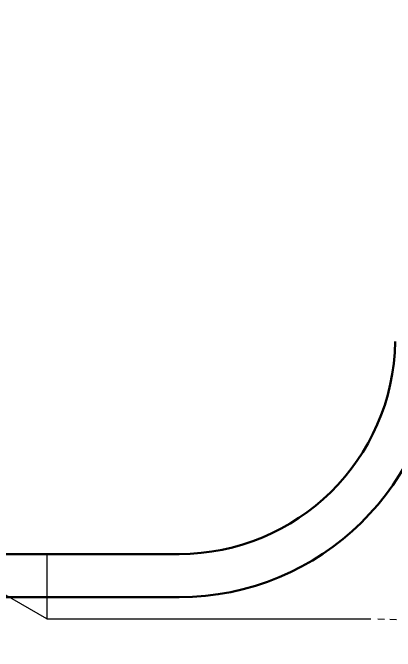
# Model space of a CAD drawing. Header units: millimetres. Extents: x 0 to 860, y -24 to 617.
# Drawn here: x 584.7 to 591.78, y 438.02 to 449.84 of the extents above; entities that cross this region are included whole.
import ezdxf

# ---------------------------------------------------------------- set-up
doc = ezdxf.new("R2010")
doc.units = ezdxf.units.MM
doc.linetypes.add('AM_ISO02W050', pattern=[7.5, 6, -1.5])
doc.linetypes.add('HIDDEN2', pattern=[0.1875, 0.125, -0.0625])
for name, color, linetype, lineweight in [('AM_3', 6, 'AM_ISO02W050', 25), ('Hidden', 7, 'HIDDEN2', 25), ('Visible', 7, 'Continuous', 50)]:
    doc.layers.add(name, color=color, linetype=linetype, lineweight=lineweight)

msp = doc.modelspace()

# ---------------------------------------------------------------- linework, layer by layer
at = {"layer": 'AM_3', "extrusion": (0, 1, 0)}
for p, q in [((585.327, 439.817), (585.327, 438.617)), ((585.327, 438.617), (584.527, 439.079)), ((585.327, 438.617), (591.455, 438.617))]:
    msp.add_line(p, q, dxfattribs=at)
at = {"layer": 'Hidden'}
msp.add_arc((565.227, 476.136), 27.5, 244.5166, 325.2098, dxfattribs=at)
at = {"layer": 'Hidden', "extrusion": (1e-16, 0, -1)}
msp.add_arc((-591.455, 423.017), 15.6, 90, 140, dxfattribs=at)
at = {"layer": 'Visible', "extrusion": (0, 1, 0)}
for p, q in [((584.927, 439.817), (584.527, 439.817)), ((587.78, 439.817), (584.927, 439.817)), ((584.927, 439.017), (583.727, 439.017)), ((584.927, 439.017), (587.78, 439.017))]:
    msp.add_line(p, q, dxfattribs=at)
at = {"layer": 'Visible', "extrusion": (1e-16, 0, -1)}
msp.add_arc((-587.78, 443.817), 4, 180.9377, 270, dxfattribs=at)
at = {"layer": 'Visible'}
msp.add_arc((587.78, 443.817), 4.8, 270, 359.0623, dxfattribs=at)

doc.saveas('drawing.dxf')
